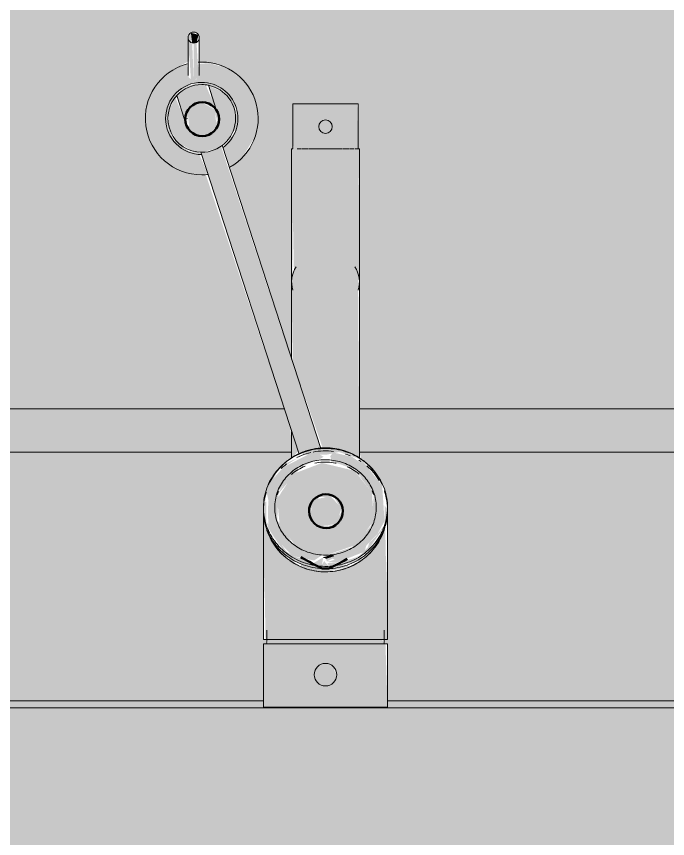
# Model space of a CAD drawing. Header units: inches. Extents: x -4218 to -1814, y 9706 to 12426.
# Drawn here: x -2702.59 to -2691.23, y 10253.51 to 10267.86 of the extents above; entities that cross this region are included whole.
import ezdxf

# ---------------------------------------------------------------- set-up
doc = ezdxf.new("R2010")
doc.units = ezdxf.units.IN
doc.header["$MEASUREMENT"] = 0
for name, color, linetype, lineweight in [('0-1', 7, 'Continuous', 5), ('0-2', 10, 'Continuous', 13), ('A-GENM-1', 11, 'Continuous', 9), ('A-GENM-2', 7, 'Continuous', 9), ('A-GENM-3', 250, 'Continuous', 50), ('A-WALL-1', 8, 'Continuous', 5), ('A-WALL-4', 10, 'Continuous', 13), ('P-SANR-FIXT-2', 7, 'Continuous', 9), ('P-SANR-FIXT-3', 55, 'Continuous', 9), ('Q-CASE-1', 9, 'Continuous', 9), ('Q-CASE-3', 7, 'Continuous', 9)]:
    doc.layers.add(name, color=color, linetype=linetype, lineweight=lineweight)

# ---------------------------------------------------------------- blocks, each defined once
blk = doc.blocks.new('Vanity Cabinet-Double Door - 33_-2318066-FLOOR PLAN - 2ND FLOOR')
at = {"layer": 'Q-CASE-1'}
h = blk.add_hatch(color=256, dxfattribs=at)
h.paths.add_polyline_path([(16.488, 0.75), (16.488, 5.092), (1.328, 5.092), (1.364, 4.962), (1.421, 4.912), (1.603, 4.718), (1.767, 4.441), (1.791, 4.305), (1.82, 3.892), (1.783, 1.819), (1.761, 1.819), (1.783, 1.741), (1.82, 1.741), (1.82, 0.75), (15.458, 0.75)], flags=0)
h.paths.add_polyline_path([(0.147, 5.015), (0.147, 5.092), (-15.012, 5.092), (-15.012, 0.75), (-0.345, 0.75), (-0.308, 1.741), (-0.286, 1.741), (-0.308, 1.819), (-0.345, 1.819), (-0.308, 4.363), (-0.109, 4.743), (0.101, 4.959), (0.147, 5.008)], flags=0)
blk.add_hatch(color=256, dxfattribs=at).paths.add_polyline_path([(16.613, 0.625), (16.488, 0.75), (1.82, 0.75), (1.783, 0.638), (-0.345, 0.638), (-0.345, 0.75), (-15.012, 0.75), (-15.137, 0.625), (15.458, 0.625)], flags=0)
at = {"layer": 'Q-CASE-3'}
for p, q in [((-15.012, 0.75), (-0.345, 0.75)), ((1.82, 0.75), (16.488, 0.75))]:
    blk.add_line(p, q, dxfattribs=at)
blk = doc.blocks.new('kitchen_faucet_14143 - kitchen_faucet_14143-V161-FLOOR PLAN - 2ND FLOOR')
at = {"layer": 'A-GENM-1'}
h = blk.add_hatch(color=256, dxfattribs=at)
h.paths.add_polyline_path([(1.083, 0), (0.984, 0.43), (0.963, 0.368), (0.984, 0.057), (0.896, -0.023), (1.009, -0.091), (0.984, -0.131), (0.984, -0.252), (0.942, -0.432), (0.986, -0.425), (1.046, -0.28)], flags=0)
h.paths.add_polyline_path([(0.886, 0), (0.858, 0.008), (0.885, -0.001)], flags=0)
h.paths.add_polyline_path([(0.851, -0.655), (0.496, -0.956), (0.644, -0.859), (0.83, -0.682)], flags=0)
h.paths.add_polyline_path([(0.851, 0.655), (0.638, 0.864), (0.421, 0.988), (0.536, 0.894), (0.818, 0.678)], flags=0)
h.paths.add_polyline_path([(0.837, 0), (0.796, 0), (0.829, -0.04)], flags=0)
h.paths.add_polyline_path([(0.796, 0), (0.609, 0.542), (0.186, 0.842), (-0.3, 0.811), (-0.682, 0.506), (-0.818, -0.063), (-0.629, -0.558), (-0.194, -0.842), (0.274, -0.799), (0.645, -0.506), (0.781, -0.049)], flags=0)
h.paths.add_polyline_path([(0.322, -1.029), (-0.142, -1.03), (-0.125, -1.066), (0.06, -1.075), (0.319, -1.03)], flags=0)
h.paths.add_polyline_path([(0.319, 1.03), (0.28, 1.046), (0, 1.083), (-0.079, 1.03), (0.3, 1.03)], flags=0)
h.paths.add_polyline_path([(0.292, -0.117), (0.036, -0.28), (-0.222, -0.115), (-0.228, 0.143), (0.015, 0.294), (0.27, 0.132), (0.284, -0.035)], flags=0)
h.paths.add_polyline_path([(-0.431, -0.984), (-0.725, -0.754), (-0.481, -0.963), (-0.461, -0.971)], flags=0)
h.paths.add_polyline_path([(-0.447, 0.977), (-0.653, 0.852), (-0.456, 0.971)], flags=0)
h.paths.add_polyline_path([(-0.884, 0.611), (-0.997, 0.398), (-1.066, 0.127), (-1.064, -0.145), (-0.991, -0.413), (-0.963, -0.368), (-0.96, -0.094), (-0.965, 0.032), (-1.009, 0.235), (-0.9, 0.563)], flags=0)
h = blk.add_hatch(color=256, dxfattribs=at)
h.paths.add_polyline_path([(0.926, 0.184), (0.732, 0.678), (0.623, 0.713), (0.421, 0.907), (0.198, 1.03), (-0.426, 0.989), (-0.655, 0.802), (-0.812, 0.681), (-0.857, 0.637), (-0.828, 0.604), (-0.925, 0.465), (-1.001, 0.132), (-0.937, 0.084), (-0.894, 0.094), (-0.85, 0.094), (-0.695, 0.539), (-0.244, 0.842), (0.274, 0.799), (0.653, 0.465), (0.801, 0.002), (0.871, 0.162), (0.911, 0.029)], flags=0)
h.paths.add_polyline_path([(0.036, 0.985), (0.036, 0.985), (-0.041, 0.994)], flags=0)
h = blk.add_hatch(color=256, dxfattribs=at)
h.paths.add_polyline_path([(0.955, 0.252), (0.762, 0.699), (0.501, 0.883), (0.278, 1.042), (0.299, 1.003), (0.453, 0.887), (0.578, 0.764), (0.653, 0.739), (0.798, 0.599), (0.938, 0.263)], flags=0)
h.paths.add_polyline_path([(-0.259, 0.842), (-0.326, 0.823), (-0.73, 0.484), (-0.678, 0.521), (-0.271, 0.833)], flags=0)
h.paths.add_polyline_path([(-0.894, 0.094), (-0.935, 0.094), (-0.894, 0.094)], flags=0)
for points in [[(2.264, 0.28), (2.264, 1.083), (0.289, 1.042), (0.66, 0.847), (0.878, 0.63), (0.998, 0.395), (1.065, 0.132), (1.063, -0.149), (0.985, -0.428), (0.851, -0.655), (0.638, -0.864), (0.404, -0.994), (0.28, -1.046), (0.06, -1.083), (2.264, -1.046), (2.264, 0)], [(2.342, 0.766), (2.342, 1.024), (2.264, 0.989), (2.264, -1.024), (2.342, -0.989), (2.342, 0.76)], [(0.536, 0.862), (0.466, 0.938), (0.531, 0.866)], [(-3.88, 0.577), (-4.113, 0.57), (-4.169, 0.535), (-3.947, 0.573)], [(-3.975, 0.591), (-4.149, 0.565), (-4.064, 0.578)], [(3.069, -0.051), (3.018, 0.139), (2.929, 0.19), (2.739, 0.139), (2.688, -0.051), (2.827, -0.19), (2.977, -0.17), (3.049, -0.098)], [(-6.587, 0.059), (-6.689, 0.118), (-6.792, 0.059), (-6.748, -0.102), (-6.606, -0.084), (-6.588, 0.054)], [(-0.97, -0.462), (-1.068, -0.112), (-1.111, -0.094), (-6.351, -1.824), (-6.257, -2.026), (-6.24, -2.174), (-1.009, -0.475)], [(0.884, -0.198), (0.803, -0.075), (0.77, -0.084), (0.554, -0.641), (0.531, -0.602), (0.181, -0.842), (-0.333, -0.817), (-0.738, -0.459), (-0.888, -0.094), (-0.925, -0.033), (-0.96, -0.094), (-0.983, -0.267), (-0.745, -0.732), (-0.504, -0.938), (-0.319, -1.03), (-0.157, -0.994), (0, -1.005), (0.309, -0.995), (0.521, -0.829), (0.547, -0.821), (0.805, -0.577), (0.883, -0.212)], [(-5.847, -2.159), (-5.875, -2.056), (-6.208, -2.204), (-6.261, -2.387), (-6.454, -2.644), (-6.669, -2.768), (-6.832, -2.789), (-7.234, -2.638), (-7.315, -2.539), (-7.44, -2.323), (-7.44, -1.996), (-7.308, -1.776), (-7.053, -1.575), (-6.995, -1.551), (-6.603, -1.578), (-6.439, -1.692), (-6.311, -1.783), (-5.979, -1.667), (-6.136, -1.463), (-6.485, -1.247), (-6.577, -1.209), (-6.832, -1.175), (-7.086, -1.209), (-7.324, -1.307), (-7.528, -1.463), (-7.721, -1.757), (-7.798, -2.026), (-7.782, -2.214), (-7.513, -2.25), (-7.513, -2.349), (-7.55, -2.385), (-7.782, -2.414), (-7.684, -2.652), (-7.481, -2.892), (-7.324, -3.012), (-7.086, -3.11), (-6.832, -3.144), (-6.577, -3.11), (-6.298, -2.98), (-6.136, -2.855), (-5.979, -2.652), (-5.881, -2.414), (-5.849, -2.174)], [(-6.202, -2.162), (-6.249, -2.223), (-6.321, -2.454), (-6.528, -2.666), (-6.817, -2.75), (-7.11, -2.68), (-7.313, -2.501), (-7.414, -2.242), (-7.397, -2.002), (-7.288, -1.784), (-7.057, -1.614), (-6.773, -1.572), (-6.5, -1.672), (-6.669, -1.551), (-7.065, -1.58), (-7.217, -1.685), (-7.42, -1.948), (-7.462, -2.159), (-7.398, -2.396), (-7.216, -2.652), (-7.038, -2.734), (-6.814, -2.787), (-6.597, -2.727), (-6.367, -2.572), (-6.21, -2.223), (-6.204, -2.174)], [(-6.241, -2.159), (-6.311, -1.881), (-6.512, -1.664), (-6.773, -1.572), (-7.058, -1.614), (-7.288, -1.784), (-7.406, -2.042), (-6.814, -1.897), (-6.664, -1.91), (-6.528, -2.159), (-6.719, -2.408), (-6.831, -2.408), (-6.814, -2.46), (-7.196, -2.619), (-6.968, -2.734), (-6.667, -2.727), (-6.409, -2.572), (-6.261, -2.31), (-6.242, -2.167)], [(-6.814, -2.46), (-6.843, -2.408), (-6.988, -2.372), (-7.096, -2.119), (-6.988, -1.91), (-7.418, -2.09), (-7.41, -2.28), (-7.313, -2.501), (-7.215, -2.586), (-6.817, -2.461)], [(-8.15, -2.325), (-8.16, -2.25), (-8.292, -2.214), (-8.328, -2.349), (-8.16, -2.326)], [(-7.5, -2.3), (-7.55, -2.214), (-8.16, -2.25), (-8.147, -2.3), (-7.684, -2.3)], [(-7.5, -2.3), (-8.15, -2.325), (-8.15, -2.385), (-7.513, -2.349), (-7.5, -2.3)]]:
    blk.add_hatch(color=256, dxfattribs=at).paths.add_polyline_path(points, flags=0)
h = blk.add_hatch(color=256, dxfattribs=at)
h.paths.add_polyline_path([(3.445, -1.083), (3.445, 1.083), (2.342, 1.046), (2.342, -1.083), (3.333, -1.083)], flags=0)
h.paths.add_polyline_path([(3.069, -0.051), (2.977, -0.17), (2.801, -0.164), (2.688, -0.051), (2.78, 0.17), (2.963, 0.17), (3.026, 0.106), (3.055, 0)], flags=0)
h = blk.add_hatch(color=256, dxfattribs=at)
h.paths.add_polyline_path([(0.984, 0.221), (0.888, 0.6), (0.818, 0.678), (0.816, 0.626), (0.895, 0.292), (0.929, 0.217), (0.973, 0.186), (0.983, 0.217)], flags=0)
h.paths.add_polyline_path([(-0.76, 0.721), (-0.884, 0.611), (-0.865, 0.57), (-0.857, 0.637), (-0.858, 0.645), (-0.765, 0.717)], flags=0)
h = blk.add_hatch(color=256, dxfattribs=at)
h.paths.add_polyline_path([(-0.9, 0.591), (-3.998, 0.568), (-4.044, 0.591), (-6.299, 0.57), (-6.299, -0.591), (-4.172, -0.551), (-4.113, -0.57), (-3.868, -0.591), (-2.578, -0.57), (-1.076, -0.048), (-1.061, 0.162), (-0.983, 0.432), (-0.901, 0.589)], flags=0)
h.paths.add_polyline_path([(-0.9, -0.591), (-1.02, -0.478), (-1.366, -0.591), (-0.908, -0.591)], flags=0)
h.paths.add_polyline_path([(-3.88, -0.577), (-4.043, -0.57), (-3.975, -0.571)], flags=0)
h = blk.add_hatch(color=256, dxfattribs=at)
h.paths.add_polyline_path([(-6.299, 0.418), (-6.299, 0.571), (-7.087, 0.551), (-7.087, -0.571), (-6.299, -0.551), (-6.299, 0.404)], flags=0)
h.paths.add_polyline_path([(-6.587, 0.059), (-6.627, -0.086), (-6.759, -0.061), (-6.792, 0.059), (-6.689, 0.118)], flags=0)
h = blk.add_hatch(color=256, dxfattribs=at)
h.paths.add_polyline_path([(0.292, -0.117), (0.247, 0.186), (-0.03, 0.282), (-0.24, 0.086), (-0.182, -0.178), (0.073, -0.271)], flags=0)
h.paths.add_polyline_path([(-6.524, -2.152), (-6.672, -1.897), (-6.988, -1.933), (-7.111, -2.159), (-6.967, -2.408), (-6.653, -2.375), (-6.528, -2.159)], flags=0)
h = blk.add_hatch(color=256, dxfattribs=at)
h.paths.add_polyline_path([(1.021, -0.071), (0.829, -0.04), (0.933, -0.212), (0.941, -0.198)], flags=0)
h.paths.add_polyline_path([(1.021, 0.071), (0.926, 0.184), (0.926, 0.034)], flags=0)
h.paths.add_polyline_path([(0.902, 0.025), (0.838, 0.144), (0.837, 0), (0.884, 0.018)], flags=0)
h = blk.add_hatch(color=256, dxfattribs=at)
h.paths.add_polyline_path([(1.009, -0.198), (0.984, -0.131), (0.955, -0.252), (0.759, -0.701), (0.615, -0.821), (0.725, -0.746), (0.888, -0.6), (1.003, -0.212)], flags=0)
h.paths.add_polyline_path([(0.661, -0.752), (0.517, -0.87), (0.65, -0.764)], flags=0)
h.paths.add_polyline_path([(-0.745, -0.732), (-0.908, -0.483), (-0.814, -0.682), (-0.754, -0.725)], flags=0)
h = blk.add_hatch(color=256, dxfattribs=at)
h.paths.add_polyline_path([(0.955, -0.252), (0.871, -0.353), (0.811, -0.556), (0.728, -0.682), (0.216, -1.025), (0.319, -0.997), (0.422, -0.934), (0.797, -0.677), (0.945, -0.279)], flags=0)
h.paths.add_polyline_path([(-0.259, -0.842), (-0.693, -0.47), (-0.605, -0.608), (-0.274, -0.842)], flags=0)
at = {"layer": 'A-GENM-2'}
for p, q in [((2.264, 1.083), (0, 1.083)), ((2.342, 1.024), (2.101, 1.024)), ((2.264, 1.083), (2.264, -1.083)), ((3.445, 1.083), (2.342, 1.083)), ((2.342, -1.083), (2.342, 1.083)), ((3.445, 1.083), (3.445, -1.083)), ((-0.9, 0.591), (-6.299, 0.591)), ((-6.299, 0.511), (-6.299, 0.591)), ((-3.975, 0.591), (-4.892, 0.591)), ((-0.844, 0.619), (-0.867, 0.583)), ((-6.299, 0.571), (-7.087, 0.571)), ((-7.087, -0.571), (-7.087, 0.571)), ((-6.299, 0.418), (-6.299, 0.497)), ((-6.299, 0.295), (-6.299, 0.405)), ((-6.299, 0.153), (-6.299, 0.286)), ((-6.299, 0.285), (-6.299, 0.153)), ((-6.299, 0.148), (-6.299, -0.148)), ((-6.299, -0.148), (-6.299, 0.148)), ((-1.072, -0.081), (-6.367, -1.801)), ((0.832, 0), (0.832, -0.036)), ((-6.299, -0.153), (-6.299, -0.285)), ((-6.299, -0.286), (-6.299, -0.153)), ((-6.299, -0.405), (-6.299, -0.295)), ((-6.299, -0.497), (-6.299, -0.418)), ((-7.087, -0.571), (-6.299, -0.571)), ((-6.299, -0.591), (-6.299, -0.57)), ((-6.243, -2.175), (-0.97, -0.462)), ((-6.299, -0.591), (-2.632, -0.591)), ((-4.892, -0.591), (-3.975, -0.591)), ((-1.366, -0.591), (-0.9, -0.591)), ((0, -1.083), (2.264, -1.083)), ((2.101, -1.024), (2.342, -1.024)), ((2.342, -1.083), (3.445, -1.083)), ((-7.411, -2.043), (-6.988, -1.91)), ((-7.579, -2.201), (-8.244, -2.201)), ((-8.244, -2.398), (-7.579, -2.398)), ((-6.831, -2.408), (-6.814, -2.46)), ((-6.814, -2.46), (-7.234, -2.592))]:
    blk.add_line(p, q, dxfattribs=at)
at = {"layer": 'A-GENM-2', "flags": 128}
for points in [[(-0.041, 1.083), (-0.083, 1.082), (-0.124, 1.079), (-0.165, 1.075), (-0.206, 1.069), (-0.247, 1.061), (-0.287, 1.051), (-0.327, 1.04), (-0.367, 1.027), (-0.406, 1.013), (-0.444, 0.996), (-0.482, 0.979), (-0.519, 0.959), (-0.555, 0.938), (-0.59, 0.916), (-0.625, 0.892), (-0.658, 0.867), (-0.691, 0.84), (-0.722, 0.812), (-0.752, 0.783), (-0.781, 0.752), (-0.809, 0.721), (-0.836, 0.688), (-0.862, 0.654), (-0.886, 0.619), (-0.909, 0.583), (-0.93, 0.546), (-0.95, 0.508), (-0.969, 0.47), (-0.986, 0.431), (-1.001, 0.391), (-1.015, 0.35), (-1.028, 0.309), (-1.039, 0.267), (-1.048, 0.225), (-1.056, 0.183), (-1.062, 0.141), (-1.066, 0.098), (-1.069, 0.055), (-1.07, 0.012), (-1.07, 0)], [(0.269, 1.049), (0.227, 1.059), (0.184, 1.067), (0.141, 1.073), (0.098, 1.078), (0.055, 1.081), (0.012, 1.083), (-0.032, 1.082), (-0.075, 1.08), (-0.118, 1.076), (-0.161, 1.071), (-0.204, 1.063), (-0.246, 1.054), (-0.288, 1.044), (-0.329, 1.031)], [(0.269, 1.049), (0.227, 1.059), (0.184, 1.067), (0.141, 1.073), (0.098, 1.078), (0.055, 1.081), (0.012, 1.083), (-0.032, 1.082), (-0.075, 1.08), (-0.118, 1.076), (-0.161, 1.071), (-0.204, 1.063), (-0.246, 1.054), (-0.288, 1.044), (-0.329, 1.031)], [(0.269, 1.049), (0.227, 1.059), (0.184, 1.067), (0.141, 1.073), (0.098, 1.078), (0.055, 1.081), (0.012, 1.083), (-0.032, 1.082), (-0.075, 1.08), (-0.118, 1.076), (-0.161, 1.071), (-0.204, 1.063), (-0.246, 1.054), (-0.288, 1.044), (-0.329, 1.031)], [(0.269, 1.049), (0.227, 1.059), (0.184, 1.067), (0.141, 1.073), (0.098, 1.078), (0.055, 1.081), (0.012, 1.083), (-0.032, 1.082), (-0.075, 1.08), (-0.118, 1.076), (-0.161, 1.071), (-0.204, 1.063), (-0.246, 1.054), (-0.288, 1.044), (-0.329, 1.031)], [(0.269, 1.049), (0.227, 1.059), (0.184, 1.067), (0.141, 1.073), (0.098, 1.078), (0.055, 1.081), (0.012, 1.083), (-0.032, 1.082), (-0.075, 1.08), (-0.118, 1.076), (-0.161, 1.071), (-0.204, 1.063), (-0.246, 1.054), (-0.288, 1.044), (-0.329, 1.031)], [(0.269, 1.049), (0.227, 1.059), (0.184, 1.067), (0.141, 1.073), (0.098, 1.078), (0.055, 1.081), (0.012, 1.083), (-0.032, 1.082), (-0.075, 1.08), (-0.118, 1.076), (-0.161, 1.071), (-0.204, 1.063), (-0.246, 1.054), (-0.288, 1.044), (-0.329, 1.031)], [(0, 1.083), (-0.041, 1.082), (-0.083, 1.079), (-0.124, 1.075), (-0.165, 1.069), (-0.206, 1.061), (-0.246, 1.051), (-0.286, 1.04), (-0.325, 1.027)], [(0.988, 0), (0.987, 0.043), (0.984, 0.086), (0.98, 0.129), (0.975, 0.172), (0.967, 0.214), (0.958, 0.256), (0.948, 0.298), (0.936, 0.339), (0.922, 0.38), (0.907, 0.42), (0.891, 0.459), (0.872, 0.498), (0.853, 0.536), (0.832, 0.573), (0.809, 0.609), (0.786, 0.644), (0.76, 0.679), (0.734, 0.712), (0.706, 0.744), (0.678, 0.775), (0.647, 0.804), (0.616, 0.833), (0.584, 0.86), (0.551, 0.885), (0.517, 0.91), (0.482, 0.932), (0.446, 0.954), (0.409, 0.974), (0.371, 0.992), (0.333, 1.008), (0.294, 1.023), (0.255, 1.037), (0.215, 1.048), (0.175, 1.058), (0.134, 1.067), (0.094, 1.073), (0.052, 1.078), (0.011, 1.081), (-0.03, 1.083), (-0.041, 1.083)], [(1.029, 0), (1.028, 0.043), (1.026, 0.086), (1.022, 0.129), (1.016, 0.172), (1.009, 0.214), (1, 0.256), (0.989, 0.298), (0.977, 0.339), (0.964, 0.38), (0.949, 0.42), (0.932, 0.459), (0.914, 0.498), (0.894, 0.536), (0.873, 0.573), (0.851, 0.609), (0.827, 0.644), (0.802, 0.679), (0.775, 0.712), (0.748, 0.744), (0.719, 0.775), (0.689, 0.804), (0.658, 0.833), (0.626, 0.86), (0.592, 0.885), (0.558, 0.91), (0.523, 0.932), (0.487, 0.954), (0.45, 0.974), (0.413, 0.992), (0.375, 1.008), (0.336, 1.023), (0.297, 1.037), (0.257, 1.048), (0.216, 1.058), (0.176, 1.067), (0.135, 1.073), (0.094, 1.078), (0.053, 1.081), (0.011, 1.083), (0, 1.083)], [(1.083, 0), (1.082, 0.043), (1.079, 0.087), (1.075, 0.13), (1.069, 0.172), (1.061, 0.215), (1.052, 0.257), (1.041, 0.299), (1.028, 0.341), (1.013, 0.381), (0.997, 0.422), (0.98, 0.461), (0.96, 0.5), (0.94, 0.538), (0.917, 0.575), (0.894, 0.611), (0.868, 0.647), (0.842, 0.681), (0.814, 0.714), (0.785, 0.746), (0.754, 0.777), (0.723, 0.806), (0.69, 0.834), (0.656, 0.861), (0.621, 0.887), (0.585, 0.911), (0.548, 0.934), (0.51, 0.955), (0.472, 0.975), (0.432, 0.993), (0.392, 1.009), (0.352, 1.024), (0.31, 1.037)], [(0.868, 0.647), (0.842, 0.681), (0.814, 0.714), (0.785, 0.746), (0.754, 0.777), (0.723, 0.806), (0.69, 0.834), (0.656, 0.861), (0.621, 0.887), (0.585, 0.911), (0.548, 0.934), (0.51, 0.955), (0.472, 0.975), (0.432, 0.993), (0.392, 1.009)], [(0.868, 0.647), (0.842, 0.681), (0.814, 0.714), (0.785, 0.746), (0.754, 0.777), (0.723, 0.806), (0.69, 0.834), (0.656, 0.861), (0.621, 0.887), (0.585, 0.911), (0.548, 0.934), (0.51, 0.955), (0.472, 0.975), (0.432, 0.993), (0.392, 1.009)], [(0.868, 0.647), (0.842, 0.681), (0.814, 0.714), (0.785, 0.746), (0.754, 0.777), (0.723, 0.806), (0.69, 0.834), (0.656, 0.861), (0.621, 0.887), (0.585, 0.911), (0.548, 0.934), (0.51, 0.955), (0.472, 0.975), (0.432, 0.993), (0.392, 1.009)], [(0.868, 0.647), (0.842, 0.681), (0.814, 0.714), (0.785, 0.746), (0.754, 0.777), (0.723, 0.806), (0.69, 0.834), (0.656, 0.861), (0.621, 0.887), (0.585, 0.911), (0.548, 0.934), (0.51, 0.955), (0.472, 0.975), (0.432, 0.993), (0.392, 1.009)], [(0.868, 0.647), (0.842, 0.681), (0.814, 0.714), (0.785, 0.746), (0.754, 0.777), (0.723, 0.806), (0.69, 0.834), (0.656, 0.861), (0.621, 0.887), (0.585, 0.911), (0.548, 0.934), (0.51, 0.955), (0.472, 0.975), (0.432, 0.993), (0.392, 1.009)], [(-0.451, 0.984), (-0.49, 0.966), (-0.528, 0.945), (-0.565, 0.923), (-0.602, 0.9), (-0.637, 0.875), (-0.672, 0.849), (-0.705, 0.822), (-0.737, 0.793), (-0.768, 0.763), (-0.798, 0.731), (-0.827, 0.699), (-0.854, 0.665), (-0.88, 0.63), (-0.905, 0.595), (-0.928, 0.558), (-0.949, 0.521), (-0.969, 0.482), (-0.988, 0.443), (-1.005, 0.403), (-1.02, 0.363), (-1.034, 0.322), (-1.046, 0.28), (-1.056, 0.238), (-1.065, 0.196), (-1.072, 0.153), (-1.077, 0.11), (-1.081, 0.067), (-1.082, 0.023), (-1.083, 0)], [(-0.874, 0), (-0.873, 0.036), (-0.871, 0.071), (-0.868, 0.107), (-0.863, 0.142), (-0.857, 0.177), (-0.849, 0.212), (-0.841, 0.246), (-0.831, 0.28), (-0.82, 0.314), (-0.807, 0.347), (-0.793, 0.379), (-0.779, 0.411), (-0.762, 0.442), (-0.745, 0.473), (-0.727, 0.502), (-0.707, 0.531), (-0.687, 0.559), (-0.665, 0.586), (-0.643, 0.612), (-0.619, 0.637), (-0.595, 0.661), (-0.57, 0.685), (-0.543, 0.706), (-0.517, 0.727), (-0.489, 0.747), (-0.461, 0.765), (-0.432, 0.782), (-0.402, 0.798), (-0.372, 0.813), (-0.341, 0.826), (-0.31, 0.838), (-0.279, 0.849), (-0.247, 0.858), (-0.214, 0.866), (-0.182, 0.873), (-0.149, 0.878), (-0.116, 0.882), (-0.083, 0.885), (-0.05, 0.886), (-0.041, 0.886)], [(-0.451, 0.984), (-0.49, 0.966), (-0.528, 0.945), (-0.565, 0.923), (-0.602, 0.9), (-0.637, 0.875), (-0.672, 0.849), (-0.705, 0.822), (-0.737, 0.793), (-0.768, 0.763), (-0.798, 0.731), (-0.827, 0.699), (-0.854, 0.665)], [(-0.451, 0.984), (-0.49, 0.966), (-0.528, 0.945), (-0.565, 0.923), (-0.602, 0.9), (-0.637, 0.875), (-0.672, 0.849), (-0.705, 0.822), (-0.737, 0.793), (-0.768, 0.763), (-0.798, 0.731), (-0.827, 0.699), (-0.854, 0.665)], [(-0.451, 0.984), (-0.49, 0.966), (-0.528, 0.945), (-0.565, 0.923), (-0.602, 0.9), (-0.637, 0.875), (-0.672, 0.849), (-0.705, 0.822), (-0.737, 0.793), (-0.768, 0.763), (-0.798, 0.731), (-0.827, 0.699), (-0.854, 0.665)], [(-0.451, 0.984), (-0.49, 0.966), (-0.528, 0.945), (-0.565, 0.923), (-0.602, 0.9), (-0.637, 0.875), (-0.672, 0.849), (-0.705, 0.822), (-0.737, 0.793), (-0.768, 0.763), (-0.798, 0.731), (-0.827, 0.699), (-0.854, 0.665)], [(-0.451, 0.984), (-0.49, 0.966), (-0.528, 0.945), (-0.565, 0.923), (-0.602, 0.9), (-0.637, 0.875), (-0.672, 0.849), (-0.705, 0.822), (-0.737, 0.793), (-0.768, 0.763), (-0.798, 0.731), (-0.827, 0.699), (-0.854, 0.665)], [(-0.513, 0.938), (-0.549, 0.916), (-0.583, 0.892), (-0.617, 0.867), (-0.649, 0.84), (-0.681, 0.812), (-0.711, 0.783), (-0.74, 0.752), (-0.768, 0.721)], [(-0.041, 0.886), (-0.008, 0.885), (0.025, 0.883), (0.058, 0.88), (0.09, 0.875), (0.123, 0.868), (0.155, 0.861), (0.187, 0.852), (0.219, 0.841), (0.25, 0.83), (0.281, 0.817), (0.311, 0.802), (0.341, 0.787), (0.37, 0.77), (0.399, 0.752), (0.426, 0.733), (0.453, 0.712), (0.48, 0.691), (0.505, 0.668), (0.53, 0.644), (0.554, 0.619), (0.577, 0.593), (0.598, 0.567), (0.619, 0.539), (0.639, 0.51), (0.658, 0.481), (0.675, 0.45), (0.692, 0.42), (0.707, 0.388), (0.721, 0.356), (0.734, 0.323), (0.745, 0.289), (0.755, 0.255), (0.764, 0.221), (0.772, 0.186), (0.779, 0.151), (0.784, 0.116), (0.787, 0.081), (0.79, 0.045), (0.791, 0.01), (0.791, 0)], [(-0.33, 0.813), (-0.3, 0.826), (-0.269, 0.838)], [(-0.88, 0.63), (-0.905, 0.595), (-0.928, 0.558), (-0.949, 0.521), (-0.969, 0.482), (-0.988, 0.443), (-1.005, 0.403), (-1.02, 0.363), (-1.034, 0.322), (-1.046, 0.28), (-1.056, 0.238), (-1.065, 0.196), (-1.072, 0.153), (-1.077, 0.11), (-1.081, 0.067), (-1.082, 0.023), (-1.083, 0)], [(-0.88, 0.63), (-0.905, 0.595), (-0.928, 0.558), (-0.949, 0.521), (-0.969, 0.482), (-0.988, 0.443), (-1.005, 0.403), (-1.02, 0.363), (-1.034, 0.322), (-1.046, 0.28), (-1.056, 0.238), (-1.065, 0.196), (-1.072, 0.153), (-1.077, 0.11), (-1.081, 0.067), (-1.082, 0.023), (-1.083, 0)], [(-0.88, 0.63), (-0.905, 0.595), (-0.928, 0.558), (-0.949, 0.521), (-0.969, 0.482), (-0.988, 0.443), (-1.005, 0.403), (-1.02, 0.363), (-1.034, 0.322), (-1.046, 0.28), (-1.056, 0.238), (-1.065, 0.196), (-1.072, 0.153), (-1.077, 0.11), (-1.081, 0.067), (-1.082, 0.023), (-1.083, 0)], [(-0.88, 0.63), (-0.905, 0.595), (-0.928, 0.558), (-0.949, 0.521), (-0.969, 0.482), (-0.988, 0.443), (-1.005, 0.403), (-1.02, 0.363), (-1.034, 0.322), (-1.046, 0.28), (-1.056, 0.238), (-1.065, 0.196), (-1.072, 0.153), (-1.077, 0.11), (-1.081, 0.067), (-1.082, 0.023), (-1.083, 0)], [(-0.88, 0.63), (-0.905, 0.595), (-0.928, 0.558), (-0.949, 0.521), (-0.969, 0.482), (-0.988, 0.443), (-1.005, 0.403), (-1.02, 0.363), (-1.034, 0.322), (-1.046, 0.28), (-1.056, 0.238), (-1.065, 0.196), (-1.072, 0.153), (-1.077, 0.11), (-1.081, 0.067), (-1.082, 0.023), (-1.083, 0)], [(-0.752, 0.379), (-0.737, 0.411), (-0.721, 0.442), (-0.704, 0.473), (-0.685, 0.502), (-0.666, 0.531), (-0.645, 0.559), (-0.624, 0.586)], [(1.083, 0), (1.082, 0.043), (1.079, 0.087), (1.075, 0.13), (1.069, 0.172), (1.061, 0.215), (1.052, 0.257), (1.041, 0.299), (1.028, 0.341), (1.013, 0.381), (0.997, 0.422), (0.98, 0.461), (0.96, 0.5), (0.94, 0.538), (0.917, 0.575), (0.894, 0.611)], [(1.083, 0), (1.082, 0.043), (1.079, 0.087), (1.075, 0.13), (1.069, 0.172), (1.061, 0.215), (1.052, 0.257), (1.041, 0.299), (1.028, 0.341), (1.013, 0.381), (0.997, 0.422), (0.98, 0.461), (0.96, 0.5), (0.94, 0.538), (0.917, 0.575), (0.894, 0.611)], [(1.083, 0), (1.082, 0.043), (1.079, 0.087), (1.075, 0.13), (1.069, 0.172), (1.061, 0.215), (1.052, 0.257), (1.041, 0.299), (1.028, 0.341), (1.013, 0.381), (0.997, 0.422), (0.98, 0.461), (0.96, 0.5), (0.94, 0.538), (0.917, 0.575), (0.894, 0.611)], [(1.083, 0), (1.082, 0.043), (1.079, 0.087), (1.075, 0.13), (1.069, 0.172), (1.061, 0.215), (1.052, 0.257), (1.041, 0.299), (1.028, 0.341), (1.013, 0.381), (0.997, 0.422), (0.98, 0.461), (0.96, 0.5), (0.94, 0.538), (0.917, 0.575), (0.894, 0.611)], [(1.083, 0), (1.082, 0.043), (1.079, 0.087), (1.075, 0.13), (1.069, 0.172), (1.061, 0.215), (1.052, 0.257), (1.041, 0.299), (1.028, 0.341), (1.013, 0.381), (0.997, 0.422), (0.98, 0.461), (0.96, 0.5), (0.94, 0.538), (0.917, 0.575), (0.894, 0.611)], [(-0.944, 0.431), (-0.96, 0.391), (-0.974, 0.35)], [(-0.832, 0), (-0.832, 0.036), (-0.83, 0.071), (-0.826, 0.107), (-0.821, 0.142), (-0.815, 0.177), (-0.814, 0.186)], [(-1.02, 0.141), (-1.025, 0.098), (-1.028, 0.055), (-1.029, 0.012), (-1.029, 0)], [(0.829, 0.081), (0.831, 0.045), (0.832, 0.01), (0.832, 0)], [(-1.083, 0), (-1.082, -0.043), (-1.079, -0.087), (-1.075, -0.13), (-1.069, -0.172), (-1.061, -0.215), (-1.052, -0.257), (-1.041, -0.299), (-1.028, -0.341), (-1.013, -0.381), (-0.997, -0.422), (-0.98, -0.461), (-0.96, -0.5), (-0.94, -0.538), (-0.917, -0.575), (-0.894, -0.611), (-0.868, -0.647)], [(-1.083, 0), (-1.082, -0.043), (-1.079, -0.087), (-1.075, -0.13), (-1.069, -0.172), (-1.061, -0.215), (-1.052, -0.257), (-1.041, -0.299), (-1.028, -0.341), (-1.013, -0.381), (-0.997, -0.422), (-0.98, -0.461), (-0.96, -0.5), (-0.94, -0.538), (-0.917, -0.575), (-0.894, -0.611)], [(-1.083, 0), (-1.082, -0.043), (-1.079, -0.087), (-1.075, -0.13), (-1.069, -0.172), (-1.061, -0.215), (-1.052, -0.257), (-1.041, -0.299), (-1.028, -0.341), (-1.013, -0.381), (-0.997, -0.422), (-0.98, -0.461), (-0.96, -0.5), (-0.94, -0.538), (-0.917, -0.575), (-0.894, -0.611)], [(-1.083, 0), (-1.082, -0.043), (-1.079, -0.087), (-1.075, -0.13), (-1.069, -0.172), (-1.061, -0.215), (-1.052, -0.257), (-1.041, -0.299), (-1.028, -0.341), (-1.013, -0.381), (-0.997, -0.422), (-0.98, -0.461), (-0.96, -0.5), (-0.94, -0.538), (-0.917, -0.575), (-0.894, -0.611)], [(-1.083, 0), (-1.082, -0.043), (-1.079, -0.087), (-1.075, -0.13), (-1.069, -0.172), (-1.061, -0.215), (-1.052, -0.257), (-1.041, -0.299), (-1.028, -0.341), (-1.013, -0.381), (-0.997, -0.422), (-0.98, -0.461), (-0.96, -0.5), (-0.94, -0.538), (-0.917, -0.575), (-0.894, -0.611)], [(-1.083, 0), (-1.082, -0.043), (-1.079, -0.087), (-1.075, -0.13), (-1.069, -0.172), (-1.061, -0.215), (-1.052, -0.257), (-1.041, -0.299), (-1.028, -0.341), (-1.013, -0.381), (-0.997, -0.422), (-0.98, -0.461), (-0.96, -0.5), (-0.94, -0.538), (-0.917, -0.575), (-0.894, -0.611)], [(-1.07, 0), (-1.07, -0.043), (-1.067, -0.086), (-1.063, -0.129), (-1.057, -0.172), (-1.05, -0.214), (-1.041, -0.256), (-1.031, -0.298), (-1.019, -0.339), (-1.005, -0.38), (-0.99, -0.42), (-0.973, -0.459), (-0.955, -0.498), (-0.936, -0.536), (-0.915, -0.573), (-0.892, -0.609), (-0.868, -0.644), (-0.843, -0.679), (-0.817, -0.712), (-0.789, -0.744), (-0.76, -0.775), (-0.73, -0.804), (-0.699, -0.833), (-0.667, -0.86), (-0.634, -0.885), (-0.599, -0.91), (-0.564, -0.932), (-0.528, -0.954), (-0.492, -0.974), (-0.454, -0.992), (-0.416, -1.008), (-0.377, -1.023), (-0.338, -1.037), (-0.298, -1.048), (-0.258, -1.058), (-0.217, -1.067), (-0.176, -1.073), (-0.135, -1.078), (-0.094, -1.081), (-0.053, -1.083), (-0.041, -1.083)], [(-1.029, 0), (-1.028, -0.043), (-1.026, -0.086), (-1.022, -0.129), (-1.016, -0.172), (-1.009, -0.214)], [(-0.041, -0.886), (-0.074, -0.885), (-0.107, -0.883), (-0.14, -0.88), (-0.173, -0.875), (-0.206, -0.868), (-0.238, -0.861), (-0.27, -0.852), (-0.302, -0.841), (-0.333, -0.83), (-0.364, -0.817), (-0.394, -0.802), (-0.424, -0.787), (-0.453, -0.77), (-0.481, -0.752), (-0.509, -0.733), (-0.536, -0.712), (-0.563, -0.691), (-0.588, -0.668), (-0.613, -0.644), (-0.636, -0.619), (-0.659, -0.593), (-0.681, -0.567), (-0.702, -0.539), (-0.722, -0.51), (-0.74, -0.481), (-0.758, -0.45), (-0.774, -0.42), (-0.79, -0.388), (-0.804, -0.356), (-0.816, -0.323), (-0.828, -0.289), (-0.838, -0.255), (-0.847, -0.221), (-0.855, -0.186), (-0.861, -0.151), (-0.866, -0.116), (-0.87, -0.081), (-0.872, -0.045), (-0.874, -0.01), (-0.874, 0)], [(-0.814, -0.186), (-0.82, -0.151), (-0.825, -0.116), (-0.829, -0.081), (-0.831, -0.045), (-0.832, -0.01), (-0.832, 0)], [(-0.041, -1.083), (0, -1.082), (0.041, -1.079), (0.082, -1.075), (0.123, -1.069), (0.164, -1.061), (0.204, -1.051), (0.244, -1.04), (0.284, -1.027), (0.323, -1.013), (0.361, -0.996), (0.399, -0.979), (0.436, -0.959), (0.472, -0.938), (0.507, -0.916), (0.542, -0.892), (0.575, -0.867), (0.608, -0.84), (0.639, -0.812), (0.67, -0.783), (0.699, -0.752), (0.727, -0.721), (0.753, -0.688), (0.779, -0.654), (0.803, -0.619), (0.826, -0.583), (0.847, -0.546), (0.867, -0.508), (0.886, -0.47), (0.903, -0.431), (0.918, -0.391), (0.932, -0.35), (0.945, -0.309), (0.956, -0.267), (0.965, -0.225), (0.973, -0.183), (0.979, -0.141), (0.983, -0.098), (0.986, -0.055), (0.988, -0.012), (0.988, 0)], [(0.791, 0), (0.79, -0.036), (0.788, -0.071), (0.785, -0.107), (0.78, -0.142), (0.774, -0.177), (0.767, -0.212), (0.758, -0.246), (0.748, -0.28), (0.737, -0.314), (0.724, -0.347), (0.711, -0.379), (0.696, -0.411), (0.68, -0.442), (0.662, -0.473), (0.644, -0.502), (0.625, -0.531), (0.604, -0.559), (0.583, -0.586), (0.56, -0.612), (0.536, -0.637), (0.512, -0.661), (0.487, -0.685), (0.461, -0.706), (0.434, -0.727), (0.406, -0.747), (0.378, -0.765), (0.349, -0.782), (0.319, -0.798), (0.289, -0.813), (0.258, -0.826), (0.227, -0.838), (0.196, -0.849), (0.164, -0.858), (0.132, -0.866), (0.099, -0.873), (0.066, -0.878), (0.034, -0.882), (0.001, -0.885), (-0.032, -0.886), (-0.041, -0.886)], [(0, -1.083), (0.041, -1.082), (0.083, -1.079), (0.124, -1.075), (0.165, -1.069), (0.206, -1.061), (0.246, -1.051), (0.286, -1.04), (0.325, -1.027), (0.364, -1.013), (0.403, -0.996), (0.44, -0.979), (0.477, -0.959), (0.513, -0.938), (0.549, -0.916), (0.583, -0.892), (0.617, -0.867), (0.649, -0.84), (0.681, -0.812), (0.711, -0.783), (0.74, -0.752), (0.768, -0.721), (0.795, -0.688), (0.82, -0.654), (0.844, -0.619), (0.867, -0.583), (0.889, -0.546), (0.909, -0.508), (0.927, -0.47), (0.944, -0.431), (0.96, -0.391), (0.974, -0.35), (0.986, -0.309), (0.997, -0.267), (1.006, -0.225), (1.014, -0.183), (1.02, -0.141), (1.025, -0.098), (1.028, -0.055), (1.029, -0.012), (1.029, 0)], [(0.329, -1.031), (0.37, -1.017), (0.411, -1.002), (0.451, -0.984), (0.49, -0.966), (0.528, -0.945), (0.565, -0.923), (0.602, -0.9), (0.637, -0.875), (0.672, -0.849), (0.705, -0.822), (0.737, -0.793), (0.768, -0.763), (0.798, -0.731), (0.827, -0.699), (0.854, -0.665), (0.88, -0.63), (0.905, -0.595), (0.928, -0.558), (0.949, -0.521), (0.969, -0.482), (0.988, -0.443), (1.005, -0.403), (1.02, -0.363), (1.034, -0.322), (1.046, -0.28), (1.056, -0.238), (1.065, -0.196), (1.072, -0.153), (1.077, -0.11), (1.081, -0.067), (1.082, -0.023), (1.083, 0)], [(0.88, -0.63), (0.905, -0.595), (0.928, -0.558), (0.949, -0.521), (0.969, -0.482), (0.988, -0.443), (1.005, -0.403), (1.02, -0.363), (1.034, -0.322), (1.046, -0.28), (1.056, -0.238), (1.065, -0.196), (1.072, -0.153), (1.077, -0.11), (1.081, -0.067), (1.082, -0.023), (1.083, 0)], [(0.88, -0.63), (0.905, -0.595), (0.928, -0.558), (0.949, -0.521), (0.969, -0.482), (0.988, -0.443), (1.005, -0.403), (1.02, -0.363), (1.034, -0.322), (1.046, -0.28), (1.056, -0.238), (1.065, -0.196), (1.072, -0.153), (1.077, -0.11), (1.081, -0.067), (1.082, -0.023), (1.083, 0)], [(0.88, -0.63), (0.905, -0.595), (0.928, -0.558), (0.949, -0.521), (0.969, -0.482), (0.988, -0.443), (1.005, -0.403), (1.02, -0.363), (1.034, -0.322), (1.046, -0.28), (1.056, -0.238), (1.065, -0.196), (1.072, -0.153), (1.077, -0.11), (1.081, -0.067), (1.082, -0.023), (1.083, 0)], [(0.88, -0.63), (0.905, -0.595), (0.928, -0.558), (0.949, -0.521), (0.969, -0.482), (0.988, -0.443), (1.005, -0.403), (1.02, -0.363), (1.034, -0.322), (1.046, -0.28), (1.056, -0.238), (1.065, -0.196), (1.072, -0.153), (1.077, -0.11), (1.081, -0.067), (1.082, -0.023), (1.083, 0)], [(0.88, -0.63), (0.905, -0.595), (0.928, -0.558), (0.949, -0.521), (0.969, -0.482), (0.988, -0.443), (1.005, -0.403), (1.02, -0.363), (1.034, -0.322), (1.046, -0.28), (1.056, -0.238), (1.065, -0.196), (1.072, -0.153), (1.077, -0.11), (1.081, -0.067), (1.082, -0.023), (1.083, 0)], [(-1, -0.256), (-0.989, -0.298), (-0.977, -0.339), (-0.964, -0.38), (-0.949, -0.42), (-0.932, -0.459), (-0.914, -0.498)], [(-0.618, -0.593), (-0.64, -0.567), (-0.661, -0.539), (-0.68, -0.51), (-0.699, -0.481), (-0.717, -0.45), (-0.733, -0.42), (-0.748, -0.388), (-0.762, -0.356)], [(-0.842, -0.681), (-0.814, -0.714), (-0.785, -0.746), (-0.754, -0.777), (-0.723, -0.806), (-0.69, -0.834), (-0.656, -0.861), (-0.621, -0.887), (-0.585, -0.911), (-0.548, -0.934), (-0.51, -0.955), (-0.472, -0.975)], [(-0.842, -0.681), (-0.814, -0.714), (-0.785, -0.746), (-0.754, -0.777), (-0.723, -0.806), (-0.69, -0.834), (-0.656, -0.861), (-0.621, -0.887), (-0.585, -0.911), (-0.548, -0.934), (-0.51, -0.955), (-0.472, -0.975)], [(-0.842, -0.681), (-0.814, -0.714), (-0.785, -0.746), (-0.754, -0.777), (-0.723, -0.806), (-0.69, -0.834), (-0.656, -0.861), (-0.621, -0.887), (-0.585, -0.911), (-0.548, -0.934), (-0.51, -0.955), (-0.472, -0.975)], [(-0.842, -0.681), (-0.814, -0.714), (-0.785, -0.746), (-0.754, -0.777), (-0.723, -0.806), (-0.69, -0.834), (-0.656, -0.861), (-0.621, -0.887), (-0.585, -0.911), (-0.548, -0.934), (-0.51, -0.955), (-0.472, -0.975)], [(-0.842, -0.681), (-0.814, -0.714), (-0.785, -0.746), (-0.754, -0.777), (-0.723, -0.806), (-0.69, -0.834), (-0.656, -0.861), (-0.621, -0.887), (-0.585, -0.911), (-0.548, -0.934), (-0.51, -0.955), (-0.472, -0.975)], [(-0.842, -0.681), (-0.814, -0.714), (-0.785, -0.746), (-0.754, -0.777), (-0.723, -0.806), (-0.69, -0.834), (-0.656, -0.861), (-0.621, -0.887), (-0.585, -0.911), (-0.548, -0.934), (-0.51, -0.955), (-0.472, -0.975)], [(-0.802, -0.679), (-0.775, -0.712), (-0.748, -0.744), (-0.719, -0.775)], [(0.411, -1.002), (0.451, -0.984), (0.49, -0.966), (0.528, -0.945), (0.565, -0.923), (0.602, -0.9), (0.637, -0.875), (0.672, -0.849), (0.705, -0.822), (0.737, -0.793), (0.768, -0.763), (0.798, -0.731), (0.827, -0.699), (0.854, -0.665)], [(0.411, -1.002), (0.451, -0.984), (0.49, -0.966), (0.528, -0.945), (0.565, -0.923), (0.602, -0.9), (0.637, -0.875), (0.672, -0.849), (0.705, -0.822), (0.737, -0.793), (0.768, -0.763), (0.798, -0.731), (0.827, -0.699), (0.854, -0.665)], [(0.411, -1.002), (0.451, -0.984), (0.49, -0.966), (0.528, -0.945), (0.565, -0.923), (0.602, -0.9), (0.637, -0.875), (0.672, -0.849), (0.705, -0.822), (0.737, -0.793), (0.768, -0.763), (0.798, -0.731), (0.827, -0.699), (0.854, -0.665)], [(0.411, -1.002), (0.451, -0.984), (0.49, -0.966), (0.528, -0.945), (0.565, -0.923), (0.602, -0.9), (0.637, -0.875), (0.672, -0.849), (0.705, -0.822), (0.737, -0.793), (0.768, -0.763), (0.798, -0.731), (0.827, -0.699), (0.854, -0.665)], [(0.411, -1.002), (0.451, -0.984), (0.49, -0.966), (0.528, -0.945), (0.565, -0.923), (0.602, -0.9), (0.637, -0.875), (0.672, -0.849), (0.705, -0.822), (0.737, -0.793), (0.768, -0.763), (0.798, -0.731), (0.827, -0.699), (0.854, -0.665)], [(-0.26, -0.841), (-0.291, -0.83), (-0.322, -0.817)], [(-0.31, -1.037), (-0.269, -1.049), (-0.227, -1.059), (-0.184, -1.067), (-0.141, -1.073), (-0.098, -1.078), (-0.055, -1.081), (-0.012, -1.083), (0.032, -1.082), (0.075, -1.08), (0.118, -1.076), (0.161, -1.071), (0.204, -1.063), (0.246, -1.054), (0.288, -1.044)], [(-0.31, -1.037), (-0.269, -1.049), (-0.227, -1.059), (-0.184, -1.067), (-0.141, -1.073), (-0.098, -1.078), (-0.055, -1.081), (-0.012, -1.083), (0.032, -1.082), (0.075, -1.08), (0.118, -1.076), (0.161, -1.071), (0.204, -1.063), (0.246, -1.054), (0.288, -1.044)], [(-0.31, -1.037), (-0.269, -1.049), (-0.227, -1.059), (-0.184, -1.067), (-0.141, -1.073), (-0.098, -1.078), (-0.055, -1.081), (-0.012, -1.083), (0.032, -1.082), (0.075, -1.08), (0.118, -1.076), (0.161, -1.071), (0.204, -1.063), (0.246, -1.054), (0.288, -1.044)], [(-0.31, -1.037), (-0.269, -1.049), (-0.227, -1.059), (-0.184, -1.067), (-0.141, -1.073), (-0.098, -1.078), (-0.055, -1.081), (-0.012, -1.083), (0.032, -1.082), (0.075, -1.08), (0.118, -1.076), (0.161, -1.071), (0.204, -1.063), (0.246, -1.054), (0.288, -1.044)], [(-0.31, -1.037), (-0.269, -1.049), (-0.227, -1.059), (-0.184, -1.067), (-0.141, -1.073), (-0.098, -1.078), (-0.055, -1.081), (-0.012, -1.083), (0.032, -1.082), (0.075, -1.08), (0.118, -1.076), (0.161, -1.071), (0.204, -1.063), (0.246, -1.054), (0.288, -1.044)], [(-0.31, -1.037), (-0.269, -1.049), (-0.227, -1.059), (-0.184, -1.067), (-0.141, -1.073), (-0.098, -1.078), (-0.055, -1.081), (-0.012, -1.083), (0.032, -1.082), (0.075, -1.08), (0.118, -1.076), (0.161, -1.071), (0.204, -1.063), (0.246, -1.054), (0.288, -1.044)], [(-0.297, -1.037), (-0.257, -1.048), (-0.216, -1.058), (-0.176, -1.067), (-0.135, -1.073), (-0.094, -1.078), (-0.053, -1.081), (-0.011, -1.083), (0, -1.083)]]:
    blk.add_lwpolyline(points, dxfattribs=at)
at = {"layer": 'A-GENM-2'}
for centre, radius, start, end in [((0, 0), 1.083, 75, 105), ((0, 0), 1.083, 37.5889, 70.8476), ((0, 0), 1.083, 114.5564, 142.4111), ((0, 0), 1.083, 145.3367, 180), ((0, 0), 1.083, 360, 35.1858), ((2.878, 0), 0.197, 0, 180), ((-6.689, 0), 0.118, 0, 180), ((-6.689, 0), 0.118, 180, 360), ((0, 0), 1.083, 180, 215.1858), ((0, 0), 1.083, 325.3367, 360), ((2.878, 0), 0.197, 180, 360), ((0, 0), 1.083, 217.5889, 246.3625), ((0, 0), 1.083, 289.3548, 322.4111), ((0, 0), 1.083, 255, 285), ((-6.832, -2.159), 0.984, 30, 180), ((-6.832, -2.159), 0.63, 35.7262, 180), ((-6.832, -2.159), 0.591, 360, 168.6397), ((-6.832, -2.159), 0.591, 168.6397, 180), ((-6.832, -2.159), 0.984, 360, 6.8709), ((-6.832, -2.159), 0.984, 180, 183.6246), ((-6.832, -2.159), 0.984, 195, 360), ((-6.832, -2.159), 0.63, 180, 360), ((-6.832, -2.159), 0.591, 180, 227.1165), ((-6.832, -2.159), 0.591, 227.1165, 360)]:
    blk.add_arc(centre, radius, start, end, dxfattribs=at)
for centre, major_axis, ratio, start_param, end_param in [((-3.975, 0), (0, 0.591), 0.906308, 6.021386, 6.806784), ((-3.975, 0), (0, 0.591), 0.906308, 2.617994, 3.403392), ((-8.244, -2.3), (0, 0.0984), 0.984808, 4.712389, 7.853982), ((-8.244, -2.3), (0, 0.0984), 0.984808, 1.570796, 4.712389)]:
    blk.add_ellipse(centre, major_axis=major_axis, ratio=ratio, start_param=start_param, end_param=end_param, dxfattribs=at)
at = {"layer": 'A-GENM-3'}
for centre, start, end in [((0.024, 0.008), 35.0319, 215.0319), ((0.024, 0.008), 215.0319, 35.0319), ((-6.82, -2.152), 0, 180), ((-6.82, -2.152), 180, 360)]:
    blk.add_arc(centre, 0.295, start, end, dxfattribs=at)
for points in [[(1.021, 0.071), (0.954, 0.202), (0.898, 0.305), (0.853, 0.381)], [(0.796, 0.141), (0.808, 0.097), (0.822, 0.05), (0.837, 0)], [(1.024, 0), (1.024, 0.012), (1.024, 0.036), (1.022, 0.06), (1.021, 0.071)], [(0.824, -0.43), (0.873, -0.352), (0.939, -0.232), (1.021, -0.071)], [(1.021, -0.071), (1.022, -0.06), (1.024, -0.036), (1.024, -0.012), (1.024, 0)]]:
    blk.add_open_spline(points, degree=3, dxfattribs=at)
blk = doc.blocks.new('Stainless Steel Farmhous Kitchen Sink - Stainless Steel Farmhous Kitchen Sink-V155-FLOOR PLAN - 2ND FLOOR')
at = {"layer": 'P-SANR-FIXT-3'}
for points in [[(-13.908, -2.247), (-15.909, -2.247), (-15.89, -2.662), (-15.781, -3), (-2, -3), (-2, -16.956), (-31, -16.956), (-31, -3), (-17.091, -3), (-17.091, -2.247), (-33, -2.247), (-33, -22.203), (0, -22.203), (0, -2.247), (-11.798, -2.247)], [(-7.577, -3), (-15.781, -3), (-14.41, -7.094), (-14.271, -7.094), (-14.086, -7.119), (-13.848, -7.217), (-13.602, -7.429), (-13.428, -7.723), (-13.39, -7.815), (-13.356, -8.069), (-13.39, -8.324), (-13.488, -8.561), (-13.645, -8.765), (-13.848, -8.922), (-14.115, -9.071), (-14.151, -9.398), (-14.172, -9.413), (-14.175, -9.572), (-14.2, -9.578), (-14.286, -9.53), (-14.286, -9.366), (-14.286, -9.046), (-14.507, -9.032), (-14.639, -9.002), (-14.949, -8.832), (-15.104, -8.678), (-15.193, -8.561), (-15.291, -8.324), (-15.325, -8.069), (-15.229, -7.664), (-15.193, -7.577), (-15.037, -7.373), (-14.833, -7.192), (-15.909, -3.878), (-15.949, -8.324), (-17.071, -8.324), (-17.091, -3), (-31, -3), (-31, -16.956), (-2, -16.956), (-2, -3), (-7.32, -3)]]:
    blk.add_hatch(color=256, dxfattribs=at).paths.add_polyline_path(points, flags=0)
at = {"layer": 'P-SANR-FIXT-2'}
for p, q in [((-17.087, -2.247), (-33, -2.247)), ((0, -2.247), (-15.909, -2.247)), ((-31, -3), (-17.085, -3)), ((-15.788, -3), (-2, -3))]:
    blk.add_line(p, q, dxfattribs=at)
blk = doc.blocks.new('CTR - 1st Phase - Unit Layouts_rvt-1-FLOOR PLAN - 2ND FLOOR')
at = {"layer": 'A-WALL-1'}
blk.add_hatch(color=256, dxfattribs=at).paths.add_polyline_path([(-2753.299, 10250.414), (-2644.699, 10250.414), (-2644.699, 10251.414), (-2645.074, 10251.414), (-2645.074, 10255.789), (-2753.299, 10255.789), (-2753.299, 10255.164)], flags=0)
at = {"layer": 'A-WALL-4'}
blk.add_line((-2753.299, 10255.789), (-2645.074, 10255.789), dxfattribs=at)
at = {"layer": '0-2'}
for name, p, rotation in [('Stainless Steel Farmhous Kitchen Sink - Stainless Steel Farmhous Kitchen Sink-V155-FLOOR PLAN - 2ND FLOOR', (-2713.699, 10258.01), 180), ('kitchen_faucet_14143 - kitchen_faucet_14143-V161-FLOOR PLAN - 2ND FLOOR', (-2697.199, 10259.248), 269.9999999999499)]:
    blk.add_blockref(name, p, dxfattribs=dict(at, rotation=rotation))
blk.add_blockref('Vanity Cabinet-Double Door - 33_-2318066-FLOOR PLAN - 2ND FLOOR', (-2697.936, 10255.164), dxfattribs=at)

msp = doc.modelspace()

# ---------------------------------------------------------------- block references
at = {"layer": '0-1'}
msp.add_blockref('CTR - 1st Phase - Unit Layouts_rvt-1-FLOOR PLAN - 2ND FLOOR', (0, 0), dxfattribs=at)

doc.saveas('drawing.dxf')
